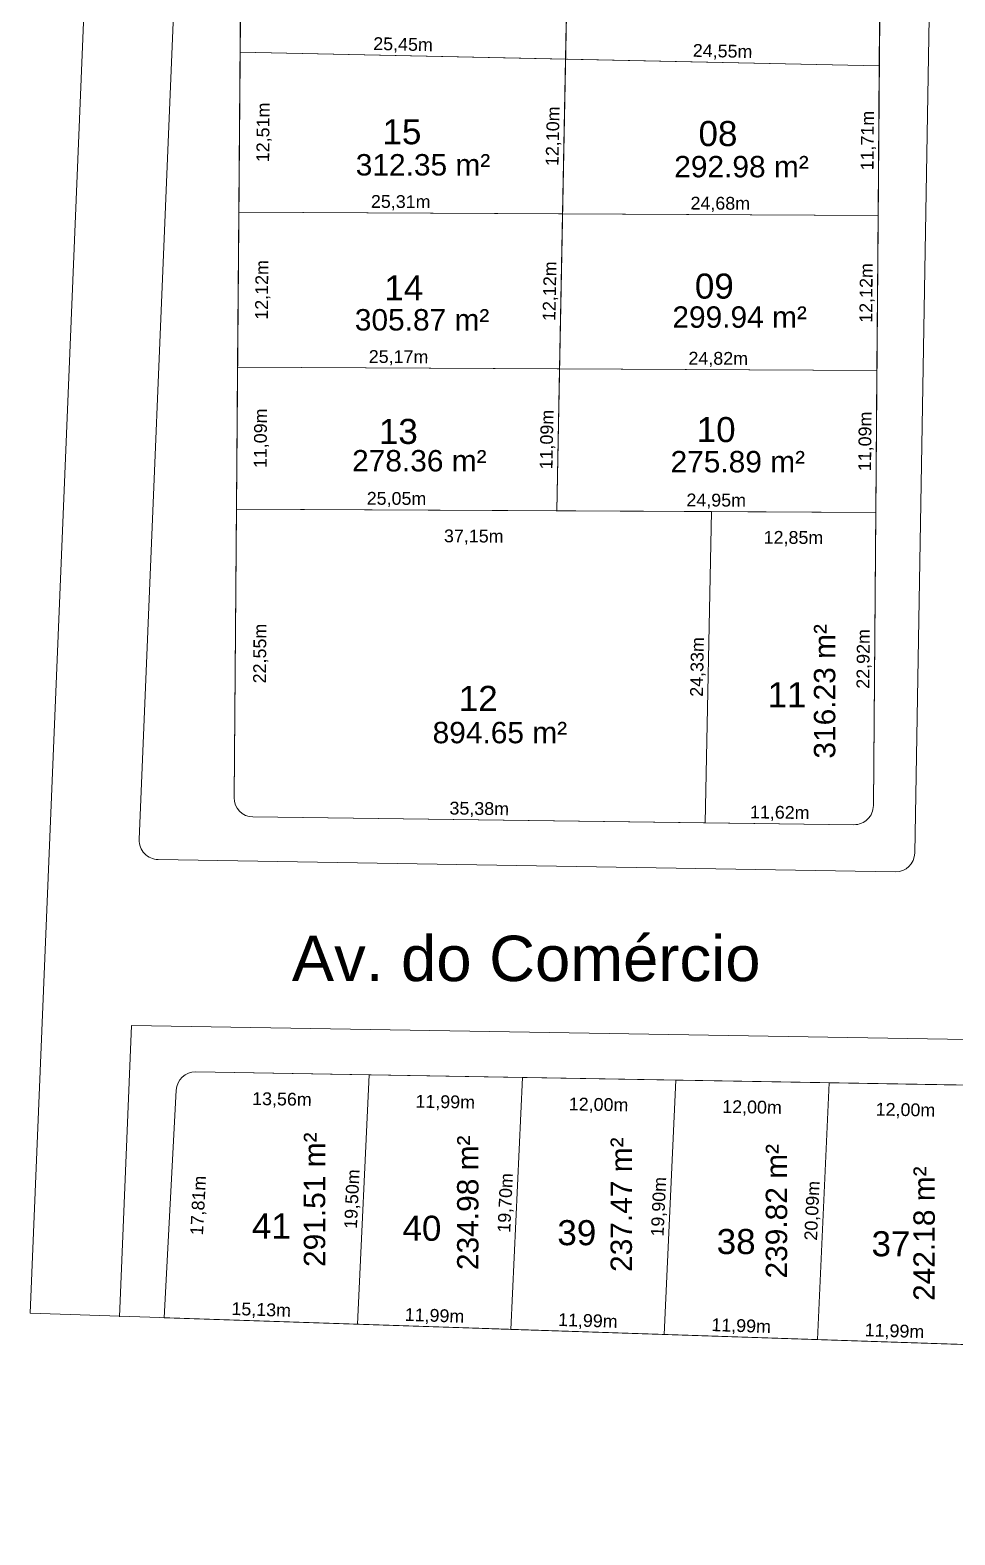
# Model space of a CAD drawing. Header units: metres. Extents: x 3808 to 8215, y 2374 to 6187.
# Drawn here: x 4482.7 to 4555, y 4379 to 4496.7 of the extents above; entities that cross this region are included whole.
import ezdxf
from ezdxf.enums import TextEntityAlignment as Align

# ---------------------------------------------------------------- set-up
doc = ezdxf.new("R2010")
doc.units = ezdxf.units.M
doc.linetypes.add('CONTINUO', pattern=[0])
for name, color, linetype in [('Areas Lotes', 1, 'Continuous'), ('Calçada', 8, 'Continuous'), ('COTAS', 7, 'Continuous'), ('Lote', 7, 'Continuous'), ('Nome das Ruas', 7, 'Continuous'), ('Nº Lote', 7, 'Continuous'), ('q', 9, 'CONTINUO'), ('quadras', 7, 'Continuous')]:
    doc.layers.add(name, color=color, linetype=linetype)
doc.styles.add('Arial', font='arial.ttf')
doc.dimstyles.new('Copy(2) of ISO-25', dxfattribs={"dimtxt": 1, "dimasz": 2.5, "dimexe": 1.25, "dimexo": 0.625, "dimgap": 0.2, "dimtad": 1, "dimtoh": 1, "dimlfac": 1, "dimzin": 1, "dimtxsty": 'Arial', "dimblk": 'NONE', "dimcen": 0, "dimse1": 1, "dimse2": 1, "dimsd1": 1, "dimsd2": 1, "dimclrt": 256, "dimaunit": 1, "dimadec": 3, "dimazin": 0, "dimtfac": 1, "dimtmove": 0, "dimatfit": 3, "dimldrblk": 'NONE', "dimfxl": 1, "dimtolj": 1, "dimtzin": 0, "dimarcsym": 0})

# ---------------------------------------------------------------- blocks, each defined once
blk = doc.blocks.new('*D4422')
at = {"layer": 'Defpoints', "color": 0, "linetype": 'Continuous', "transparency": 16777216}
for p in [(4544.26, 4394.31), (4544.26, 4394.31), (4556.24, 4393.91)]:
    blk.add_point(p, dxfattribs=at)
at = {"layer": 'COTAS', "linetype": 'Continuous', "lineweight": 5, "transparency": 16777216, "insert": (4550.28, 4394.91), "char_height": 1, "attachment_point": 5, "rotation": 358.0826, "style": 'Arial'}
blk.add_mtext('\\A1;11,99m', dxfattribs=at)
blk = doc.blocks.new('_None')
blk = doc.blocks.new('*D4423')
at = {"layer": 'Defpoints', "color": 0, "linetype": 'Continuous', "transparency": 16777216}
for p in [(4532.27, 4394.71), (4532.27, 4394.71), (4544.26, 4394.31)]:
    blk.add_point(p, dxfattribs=at)
at = {"layer": 'COTAS', "linetype": 'Continuous', "lineweight": 5, "transparency": 16777216, "insert": (4538.29, 4395.31), "char_height": 1, "attachment_point": 5, "rotation": 358.0826, "style": 'Arial'}
blk.add_mtext('\\A1;11,99m', dxfattribs=at)
blk = doc.blocks.new('*D4424')
at = {"layer": 'Defpoints', "color": 0, "linetype": 'Continuous', "transparency": 16777216}
for p in [(4520.28, 4395.11), (4520.28, 4395.11), (4532.27, 4394.71)]:
    blk.add_point(p, dxfattribs=at)
at = {"layer": 'COTAS', "linetype": 'Continuous', "lineweight": 5, "transparency": 16777216, "insert": (4526.3, 4395.71), "char_height": 1, "attachment_point": 5, "rotation": 358.0826, "style": 'Arial'}
blk.add_mtext('\\A1;11,99m', dxfattribs=at)
blk = doc.blocks.new('*D4425')
at = {"layer": 'Defpoints', "color": 0, "linetype": 'Continuous', "transparency": 16777216}
for p in [(4508.3, 4395.51), (4508.3, 4395.51), (4520.28, 4395.11)]:
    blk.add_point(p, dxfattribs=at)
at = {"layer": 'COTAS', "linetype": 'Continuous', "lineweight": 5, "transparency": 16777216, "insert": (4514.31, 4396.11), "char_height": 1, "attachment_point": 5, "rotation": 358.0826, "style": 'Arial'}
blk.add_mtext('\\A1;11,99m', dxfattribs=at)
blk = doc.blocks.new('*D4426')
at = {"layer": 'Defpoints', "color": 0, "linetype": 'Continuous', "transparency": 16777216}
for p in [(4493.17, 4396.02), (4493.17, 4396.02), (4508.3, 4395.51)]:
    blk.add_point(p, dxfattribs=at)
at = {"layer": 'COTAS', "linetype": 'Continuous', "lineweight": 5, "transparency": 16777216, "insert": (4500.76, 4396.57), "char_height": 1, "attachment_point": 5, "rotation": 358.0826, "style": 'Arial'}
blk.add_mtext('\\A1;15,13m', dxfattribs=at)
blk = doc.blocks.new('*D4427')
at = {"layer": 'Defpoints', "color": 0, "linetype": 'Continuous', "transparency": 16777216}
for p in [(4495.64, 4415.23), (4509.19, 4415), (4509.14, 4412.11)]:
    blk.add_point(p, dxfattribs=at)
at = {"layer": 'COTAS', "linetype": 'Continuous', "lineweight": 5, "transparency": 16777216, "insert": (4502.38, 4413.02), "char_height": 1, "attachment_point": 5, "rotation": 359.0209, "style": 'Arial'}
blk.add_mtext('\\A1;13,56m', dxfattribs=at)
blk = doc.blocks.new('*D4428')
at = {"layer": 'Defpoints', "color": 0, "linetype": 'Continuous', "transparency": 16777216}
for p in [(4509.19, 4415), (4521.18, 4414.79), (4521.13, 4411.9)]:
    blk.add_point(p, dxfattribs=at)
at = {"layer": 'COTAS', "linetype": 'Continuous', "lineweight": 5, "transparency": 16777216, "insert": (4515.15, 4412.81), "char_height": 1, "attachment_point": 5, "rotation": 359.0209, "style": 'Arial'}
blk.add_mtext('\\A1;11,99m', dxfattribs=at)
blk = doc.blocks.new('*D4429')
at = {"layer": 'Defpoints', "color": 0, "linetype": 'Continuous', "transparency": 16777216}
for p in [(4521.18, 4414.79), (4533.18, 4414.59), (4533.13, 4411.7)]:
    blk.add_point(p, dxfattribs=at)
at = {"layer": 'COTAS', "linetype": 'Continuous', "lineweight": 5, "transparency": 16777216, "insert": (4527.14, 4412.6), "char_height": 1, "attachment_point": 5, "rotation": 359.0209, "style": 'Arial'}
blk.add_mtext('\\A1;12,00m', dxfattribs=at)
blk = doc.blocks.new('*D4430')
at = {"layer": 'Defpoints', "color": 0, "linetype": 'Continuous', "transparency": 16777216}
for p in [(4533.18, 4414.59), (4545.18, 4414.38), (4545.13, 4411.49)]:
    blk.add_point(p, dxfattribs=at)
at = {"layer": 'COTAS', "linetype": 'Continuous', "lineweight": 5, "transparency": 16777216, "insert": (4539.14, 4412.4), "char_height": 1, "attachment_point": 5, "rotation": 359.0209, "style": 'Arial'}
blk.add_mtext('\\A1;12,00m', dxfattribs=at)
blk = doc.blocks.new('*D4431')
at = {"layer": 'Defpoints', "color": 0, "linetype": 'Continuous', "transparency": 16777216}
for p in [(4545.18, 4414.38), (4557.17, 4414.18), (4557.12, 4411.29)]:
    blk.add_point(p, dxfattribs=at)
at = {"layer": 'COTAS', "linetype": 'Continuous', "lineweight": 5, "transparency": 16777216, "insert": (4551.14, 4412.19), "char_height": 1, "attachment_point": 5, "rotation": 359.0209, "style": 'Arial'}
blk.add_mtext('\\A1;12,00m', dxfattribs=at)
blk = doc.blocks.new('*D4505')
at = {"layer": 'Defpoints', "color": 0, "linetype": 'Continuous', "transparency": 16777216}
for p in [(4545.18, 4414.38), (4544.26, 4394.31), (4544.26, 4394.31)]:
    blk.add_point(p, dxfattribs=at)
at = {"layer": 'COTAS', "linetype": 'Continuous', "lineweight": 5, "transparency": 16777216, "insert": (4543.92, 4404.38), "char_height": 1, "attachment_point": 5, "rotation": 87.3753, "style": 'Arial'}
blk.add_mtext('\\A1;20,09m', dxfattribs=at)
blk = doc.blocks.new('*D4506')
at = {"layer": 'Defpoints', "color": 0, "linetype": 'Continuous', "transparency": 16777216}
for p in [(4533.18, 4414.59), (4532.27, 4394.71), (4532.27, 4394.71)]:
    blk.add_point(p, dxfattribs=at)
at = {"layer": 'COTAS', "linetype": 'Continuous', "lineweight": 5, "transparency": 16777216, "insert": (4531.92, 4404.69), "char_height": 1, "attachment_point": 5, "rotation": 87.3753, "style": 'Arial'}
blk.add_mtext('\\A1;19,90m', dxfattribs=at)
blk = doc.blocks.new('*D4507')
at = {"layer": 'Defpoints', "color": 0, "linetype": 'Continuous', "transparency": 16777216}
for p in [(4521.18, 4414.79), (4520.28, 4395.11), (4520.28, 4395.11)]:
    blk.add_point(p, dxfattribs=at)
at = {"layer": 'COTAS', "linetype": 'Continuous', "lineweight": 5, "transparency": 16777216, "insert": (4519.93, 4404.99), "char_height": 1, "attachment_point": 5, "rotation": 87.3753, "style": 'Arial'}
blk.add_mtext('\\A1;19,70m', dxfattribs=at)
blk = doc.blocks.new('*D4508')
at = {"layer": 'Defpoints', "color": 0, "linetype": 'Continuous', "transparency": 16777216}
for p in [(4509.19, 4415), (4508.3, 4395.51), (4508.3, 4395.51)]:
    blk.add_point(p, dxfattribs=at)
at = {"layer": 'COTAS', "linetype": 'Continuous', "lineweight": 5, "transparency": 16777216, "insert": (4507.94, 4405.29), "char_height": 1, "attachment_point": 5, "rotation": 87.3753, "style": 'Arial'}
blk.add_mtext('\\A1;19,50m', dxfattribs=at)
blk = doc.blocks.new('*D4509')
at = {"layer": 'Defpoints', "color": 0, "linetype": 'Continuous', "transparency": 16777216}
for p in [(4494.11, 4413.81), (4493.17, 4396.02), (4496.25, 4395.86)]:
    blk.add_point(p, dxfattribs=at)
at = {"layer": 'COTAS', "linetype": 'Continuous', "lineweight": 5, "transparency": 16777216, "insert": (4495.92, 4404.79), "char_height": 1, "attachment_point": 5, "rotation": 86.9709, "style": 'Arial'}
blk.add_mtext('\\A1;17,81m', dxfattribs=at)
blk = doc.blocks.new('*D4512')
at = {"layer": 'Defpoints', "color": 0, "linetype": 'Continuous', "transparency": 16777216}
for p in [(4535.49, 4434.7), (4547.11, 4434.56), (4547.11, 4434.56)]:
    blk.add_point(p, dxfattribs=at)
at = {"layer": 'COTAS', "linetype": 'Continuous', "lineweight": 5, "transparency": 16777216, "insert": (4541.31, 4435.43), "char_height": 1, "attachment_point": 5, "rotation": 359.2631, "style": 'Arial'}
blk.add_mtext('\\A1;11,62m', dxfattribs=at)
blk = doc.blocks.new('*D4513')
at = {"layer": 'Defpoints', "color": 0, "linetype": 'Continuous', "transparency": 16777216}
for p in [(4500.12, 4435.16), (4535.49, 4434.7), (4535.49, 4434.7)]:
    blk.add_point(p, dxfattribs=at)
at = {"layer": 'COTAS', "linetype": 'Continuous', "lineweight": 5, "transparency": 16777216, "insert": (4517.81, 4435.73), "char_height": 1, "attachment_point": 5, "rotation": 359.2631, "style": 'Arial'}
blk.add_mtext('\\A1;35,38m', dxfattribs=at)
blk = doc.blocks.new('*D4514')
at = {"layer": 'Defpoints', "color": 0, "linetype": 'Continuous', "transparency": 16777216}
for p in [(4535.96, 4459.03), (4535.49, 4434.7), (4535.49, 4434.7)]:
    blk.add_point(p, dxfattribs=at)
at = {"layer": 'COTAS', "linetype": 'Continuous', "lineweight": 5, "transparency": 16777216, "insert": (4534.93, 4446.88), "char_height": 1, "attachment_point": 5, "rotation": 88.8774, "style": 'Arial'}
blk.add_mtext('\\A1;24,33m', dxfattribs=at)
blk = doc.blocks.new('*D4515')
at = {"layer": 'Defpoints', "color": 0, "linetype": 'Continuous', "transparency": 16777216}
for p in [(4498.82, 4459.22), (4523.86, 4459.09), (4523.86, 4459.09)]:
    blk.add_point(p, dxfattribs=at)
at = {"layer": 'COTAS', "linetype": 'Continuous', "lineweight": 5, "transparency": 16777216, "insert": (4511.34, 4459.96), "char_height": 1, "attachment_point": 5, "rotation": 359.7019, "style": 'Arial'}
blk.add_mtext('\\A1;25,05m', dxfattribs=at)
blk = doc.blocks.new('*D4516')
at = {"layer": 'Defpoints', "color": 0, "linetype": 'Continuous', "transparency": 16777216}
for p in [(4523.86, 4459.09), (4548.82, 4458.96), (4548.82, 4458.96)]:
    blk.add_point(p, dxfattribs=at)
at = {"layer": 'COTAS', "linetype": 'Continuous', "lineweight": 5, "transparency": 16777216, "insert": (4536.34, 4459.83), "char_height": 1, "attachment_point": 5, "rotation": 359.7019, "style": 'Arial'}
blk.add_mtext('\\A1;24,95m', dxfattribs=at)
blk = doc.blocks.new('*D4517')
at = {"layer": 'Defpoints', "color": 0, "linetype": 'Continuous', "transparency": 16777216}
for p in [(4548.82, 4458.96), (4548.63, 4436.04), (4548.63, 4436.04)]:
    blk.add_point(p, dxfattribs=at)
at = {"layer": 'COTAS', "linetype": 'Continuous', "lineweight": 5, "transparency": 16777216, "insert": (4547.92, 4447.51), "char_height": 1, "attachment_point": 5, "rotation": 89.539, "style": 'Arial'}
blk.add_mtext('\\A1;22,92m', dxfattribs=at)
blk = doc.blocks.new('*D4518')
at = {"layer": 'Defpoints', "color": 0, "linetype": 'Continuous', "transparency": 16777216}
for p in [(4535.96, 4459.03), (4548.82, 4458.96), (4548.8, 4456.08)]:
    blk.add_point(p, dxfattribs=at)
at = {"layer": 'COTAS', "linetype": 'Continuous', "lineweight": 5, "transparency": 16777216, "insert": (4542.38, 4456.91), "char_height": 1, "attachment_point": 5, "rotation": 359.7019, "style": 'Arial'}
blk.add_mtext('\\A1;12,85m', dxfattribs=at)
blk = doc.blocks.new('*D4519')
at = {"layer": 'Defpoints', "color": 0, "linetype": 'Continuous', "transparency": 16777216}
for p in [(4498.82, 4459.22), (4535.96, 4459.03), (4535.95, 4456.12)]:
    blk.add_point(p, dxfattribs=at)
at = {"layer": 'COTAS', "linetype": 'Continuous', "lineweight": 5, "transparency": 16777216, "insert": (4517.38, 4457.02), "char_height": 1, "attachment_point": 5, "rotation": 359.7019, "style": 'Arial'}
blk.add_mtext('\\A1;37,15m', dxfattribs=at)
blk = doc.blocks.new('*D4520')
at = {"layer": 'Defpoints', "color": 0, "linetype": 'Continuous', "transparency": 16777216}
for p in [(4498.82, 4459.22), (4501.63, 4459.2), (4498.63, 4436.67)]:
    blk.add_point(p, dxfattribs=at)
at = {"layer": 'COTAS', "linetype": 'Continuous', "lineweight": 5, "transparency": 16777216, "insert": (4500.74, 4447.93), "char_height": 1, "attachment_point": 5, "rotation": 89.5357, "style": 'Arial'}
blk.add_mtext('\\A1;22,55m', dxfattribs=at)
blk = doc.blocks.new('*D4521')
at = {"layer": 'Defpoints', "color": 0, "linetype": 'Continuous', "transparency": 16777216}
for p in [(4498.91, 4470.31), (4501.64, 4470.29), (4498.82, 4459.22)]:
    blk.add_point(p, dxfattribs=at)
at = {"layer": 'COTAS', "linetype": 'Continuous', "lineweight": 5, "transparency": 16777216, "insert": (4500.79, 4464.75), "char_height": 1, "attachment_point": 5, "rotation": 89.5357, "style": 'Arial'}
blk.add_mtext('\\A1;11,09m', dxfattribs=at)
blk = doc.blocks.new('*D4522')
at = {"layer": 'Defpoints', "color": 0, "linetype": 'Continuous', "transparency": 16777216}
for p in [(4499.01, 4482.43), (4501.74, 4482.4), (4498.91, 4470.31)]:
    blk.add_point(p, dxfattribs=at)
at = {"layer": 'COTAS', "linetype": 'Continuous', "lineweight": 5, "transparency": 16777216, "insert": (4500.89, 4476.35), "char_height": 1, "attachment_point": 5, "rotation": 89.5357, "style": 'Arial'}
blk.add_mtext('\\A1;12,12m', dxfattribs=at)
blk = doc.blocks.new('*D4523')
at = {"layer": 'Defpoints', "color": 0, "linetype": 'Continuous', "transparency": 16777216}
for p in [(4499.11, 4494.93), (4501.84, 4494.91), (4499.01, 4482.43)]:
    blk.add_point(p, dxfattribs=at)
at = {"layer": 'COTAS', "linetype": 'Continuous', "lineweight": 5, "transparency": 16777216, "insert": (4500.99, 4488.66), "char_height": 1, "attachment_point": 5, "rotation": 89.5357, "style": 'Arial'}
blk.add_mtext('\\A1;12,51m', dxfattribs=at)
blk = doc.blocks.new('*D4524')
at = {"layer": 'Defpoints', "color": 0, "linetype": 'Continuous', "transparency": 16777216}
for p in [(4499.21, 4507.14), (4501.94, 4507.12), (4499.11, 4494.93)]:
    blk.add_point(p, dxfattribs=at)
at = {"layer": 'COTAS', "linetype": 'Continuous', "lineweight": 5, "transparency": 16777216, "insert": (4501.09, 4501.02), "char_height": 1, "attachment_point": 5, "rotation": 89.5357, "style": 'Arial'}
blk.add_mtext('\\A1;12,21m', dxfattribs=at)
blk = doc.blocks.new('*D4531')
at = {"layer": 'Defpoints', "color": 0, "linetype": 'Continuous', "transparency": 16777216}
for p in [(4524.08, 4470.18), (4524.08, 4470.18), (4523.86, 4459.09)]:
    blk.add_point(p, dxfattribs=at)
at = {"layer": 'COTAS', "linetype": 'Continuous', "lineweight": 5, "transparency": 16777216, "insert": (4523.17, 4464.65), "char_height": 1, "attachment_point": 5, "rotation": 88.8774, "style": 'Arial'}
blk.add_mtext('\\A1;11,09m', dxfattribs=at)
blk = doc.blocks.new('*D4532')
at = {"layer": 'Defpoints', "color": 0, "linetype": 'Continuous', "transparency": 16777216}
for p in [(4524.32, 4482.29), (4524.32, 4482.29), (4524.08, 4470.18)]:
    blk.add_point(p, dxfattribs=at)
at = {"layer": 'COTAS', "linetype": 'Continuous', "lineweight": 5, "transparency": 16777216, "insert": (4523.4, 4476.25), "char_height": 1, "attachment_point": 5, "rotation": 88.8774, "style": 'Arial'}
blk.add_mtext('\\A1;12,12m', dxfattribs=at)
blk = doc.blocks.new('*D4533')
at = {"layer": 'Defpoints', "color": 0, "linetype": 'Continuous', "transparency": 16777216}
for p in [(4524.56, 4494.39), (4524.56, 4494.39), (4524.32, 4482.29)]:
    blk.add_point(p, dxfattribs=at)
at = {"layer": 'COTAS', "linetype": 'Continuous', "lineweight": 5, "transparency": 16777216, "insert": (4523.64, 4488.36), "char_height": 1, "attachment_point": 5, "rotation": 88.8774, "style": 'Arial'}
blk.add_mtext('\\A1;12,10m', dxfattribs=at)
blk = doc.blocks.new('*D4534')
at = {"layer": 'Defpoints', "color": 0, "linetype": 'Continuous', "transparency": 16777216}
for p in [(4524.8, 4506.62), (4524.8, 4506.62), (4524.56, 4494.39)]:
    blk.add_point(p, dxfattribs=at)
at = {"layer": 'COTAS', "linetype": 'Continuous', "lineweight": 5, "transparency": 16777216, "insert": (4523.87, 4500.52), "char_height": 1, "attachment_point": 5, "rotation": 88.8774, "style": 'Arial'}
blk.add_mtext('\\A1;12,23m', dxfattribs=at)
blk = doc.blocks.new('*D4547')
at = {"layer": 'Defpoints', "color": 0, "linetype": 'Continuous', "transparency": 16777216}
for p in [(4549.19, 4506.12), (4549.1, 4493.87), (4549.1, 4493.87)]:
    blk.add_point(p, dxfattribs=at)
at = {"layer": 'COTAS', "linetype": 'Continuous', "lineweight": 5, "transparency": 16777216, "insert": (4548.34, 4500), "char_height": 1, "attachment_point": 5, "rotation": 89.539, "style": 'Arial'}
blk.add_mtext('\\A1;12,25m', dxfattribs=at)
blk = doc.blocks.new('*D4548')
at = {"layer": 'Defpoints', "color": 0, "linetype": 'Continuous', "transparency": 16777216}
for p in [(4549.1, 4493.87), (4549, 4482.17), (4549, 4482.17)]:
    blk.add_point(p, dxfattribs=at)
at = {"layer": 'COTAS', "linetype": 'Continuous', "lineweight": 5, "transparency": 16777216, "insert": (4548.25, 4488.02), "char_height": 1, "attachment_point": 5, "rotation": 89.539, "style": 'Arial'}
blk.add_mtext('\\A1;11,71m', dxfattribs=at)
blk = doc.blocks.new('*D4549')
at = {"layer": 'Defpoints', "color": 0, "linetype": 'Continuous', "transparency": 16777216}
for p in [(4549, 4482.17), (4548.9, 4470.05), (4549, 4470.05)]:
    blk.add_point(p, dxfattribs=at)
at = {"layer": 'COTAS', "linetype": 'Continuous', "lineweight": 5, "transparency": 16777216, "insert": (4548.15, 4476.11), "char_height": 1, "attachment_point": 5, "rotation": 89.539, "style": 'Arial'}
blk.add_mtext('\\A1;12,12m', dxfattribs=at)
blk = doc.blocks.new('*D4550')
at = {"layer": 'Defpoints', "color": 0, "linetype": 'Continuous', "transparency": 16777216}
for p in [(4549, 4470.05), (4548.82, 4458.96), (4548.82, 4458.96)]:
    blk.add_point(p, dxfattribs=at)
at = {"layer": 'COTAS', "linetype": 'Continuous', "lineweight": 5, "transparency": 16777216, "insert": (4548.06, 4464.51), "char_height": 1, "attachment_point": 5, "rotation": 89.539, "style": 'Arial'}
blk.add_mtext('\\A1;11,09m', dxfattribs=at)
blk = doc.blocks.new('*D4565')
at = {"layer": 'Defpoints', "color": 0, "linetype": 'Continuous', "transparency": 16777216}
for p in [(4499.11, 4494.93), (4524.56, 4494.39), (4524.56, 4494.39)]:
    blk.add_point(p, dxfattribs=at)
at = {"layer": 'COTAS', "linetype": 'Continuous', "lineweight": 5, "transparency": 16777216, "insert": (4511.85, 4495.46), "char_height": 1, "attachment_point": 5, "rotation": 358.7799, "style": 'Arial'}
blk.add_mtext('\\A1;25,45m', dxfattribs=at)
blk = doc.blocks.new('*D4566')
at = {"layer": 'Defpoints', "color": 0, "linetype": 'Continuous', "transparency": 16777216}
for p in [(4524.56, 4494.39), (4549.1, 4493.87), (4549.1, 4493.87)]:
    blk.add_point(p, dxfattribs=at)
at = {"layer": 'COTAS', "linetype": 'Continuous', "lineweight": 5, "transparency": 16777216, "insert": (4536.84, 4494.93), "char_height": 1, "attachment_point": 5, "rotation": 358.7799, "style": 'Arial'}
blk.add_mtext('\\A1;24,55m', dxfattribs=at)
blk = doc.blocks.new('*D4567')
at = {"layer": 'Defpoints', "color": 0, "linetype": 'Continuous', "transparency": 16777216}
for p in [(4499.01, 4482.43), (4524.32, 4482.29), (4524.32, 4482.29)]:
    blk.add_point(p, dxfattribs=at)
at = {"layer": 'COTAS', "linetype": 'Continuous', "lineweight": 5, "transparency": 16777216, "insert": (4511.67, 4483.16), "char_height": 1, "attachment_point": 5, "rotation": 359.7019, "style": 'Arial'}
blk.add_mtext('\\A1;25,31m', dxfattribs=at)
blk = doc.blocks.new('*D4568')
at = {"layer": 'Defpoints', "color": 0, "linetype": 'Continuous', "transparency": 16777216}
for p in [(4524.32, 4482.29), (4549, 4482.17), (4549, 4482.17)]:
    blk.add_point(p, dxfattribs=at)
at = {"layer": 'COTAS', "linetype": 'Continuous', "lineweight": 5, "transparency": 16777216, "insert": (4536.66, 4483.03), "char_height": 1, "attachment_point": 5, "rotation": 359.7019, "style": 'Arial'}
blk.add_mtext('\\A1;24,68m', dxfattribs=at)
blk = doc.blocks.new('*D4569')
at = {"layer": 'Defpoints', "color": 0, "linetype": 'Continuous', "transparency": 16777216}
for p in [(4498.91, 4470.31), (4524.08, 4470.18), (4524.08, 4470.18)]:
    blk.add_point(p, dxfattribs=at)
at = {"layer": 'COTAS', "linetype": 'Continuous', "lineweight": 5, "transparency": 16777216, "insert": (4511.5, 4471.04), "char_height": 1, "attachment_point": 5, "rotation": 359.7019, "style": 'Arial'}
blk.add_mtext('\\A1;25,17m', dxfattribs=at)
blk = doc.blocks.new('*D4570')
at = {"layer": 'Defpoints', "color": 0, "linetype": 'Continuous', "transparency": 16777216}
for p in [(4524.08, 4470.18), (4548.9, 4470.05), (4548.9, 4470.05)]:
    blk.add_point(p, dxfattribs=at)
at = {"layer": 'COTAS', "linetype": 'Continuous', "lineweight": 5, "transparency": 16777216, "insert": (4536.5, 4470.91), "char_height": 1, "attachment_point": 5, "rotation": 359.7019, "style": 'Arial'}
blk.add_mtext('\\A1;24,82m', dxfattribs=at)

msp = doc.modelspace()

# ---------------------------------------------------------------- linework, layer by layer
at = {"layer": 'Calçada', "linetype": 'Continuous', "lineweight": 5}
for p, q in [((4491.226, 4433.386), (4498.417, 4606.803)), ((4554.869, 4605.464), (4551.866, 4432.331)), ((4550.341, 4430.857), (4492.7, 4431.824)), ((4489.679, 4396.082), (4490.624, 4418.857)), ((4933.197, 4411.428), (4490.624, 4418.857))]:
    msp.add_line(p, q, dxfattribs=at)
for centre, start, end in [((4492.725, 4433.324), 177.62538, 269.03835), ((4550.366, 4432.357), 269.03835, 359.00647)]:
    msp.add_arc(centre, 1.5, start, end, dxfattribs=at)
at = {"layer": 'Lote', "lineweight": 5}
for p, q in [((4523.864, 4459.094), (4525.189, 4526.703)), ((4549.096, 4493.87), (4499.107, 4494.935)), ((4499.006, 4482.426), (4549.002, 4482.165)), ((4498.908, 4470.309), (4548.904, 4470.049)), ((4498.818, 4459.224), (4548.815, 4458.964)), ((4535.488, 4434.705), (4535.964, 4459.031)), ((4509.19, 4414.998), (4508.297, 4395.514)), ((4521.181, 4414.793), (4520.279, 4395.113)), ((4533.178, 4414.588), (4532.267, 4394.712)), ((4545.175, 4414.383), (4544.255, 4394.311))]:
    msp.add_line(p, q, dxfattribs=at)
at = {"layer": 'Lote', "linetype": 'Continuous', "lineweight": 5, "flags": 128}
for points in [[(4499.206, 4507.14), (4499.107, 4494.935), (4524.556, 4494.393), (4524.795, 4506.617)], [(4524.795, 4506.617), (4524.556, 4494.393), (4549.096, 4493.87), (4549.195, 4506.117)], [(4524.318, 4482.294), (4524.556, 4494.393), (4499.107, 4494.935), (4499.006, 4482.426)], [(4524.318, 4482.294), (4549.002, 4482.165), (4549.096, 4493.87), (4524.556, 4494.393)], [(4499.006, 4482.426), (4498.908, 4470.309), (4524.081, 4470.178), (4524.318, 4482.294)], [(4524.318, 4482.294), (4524.081, 4470.178), (4548.904, 4470.049), (4549.002, 4482.165)], [(4498.908, 4470.309), (4498.818, 4459.224), (4523.864, 4459.094), (4524.081, 4470.178)], [(4524.081, 4470.178), (4523.864, 4459.094), (4548.815, 4458.964), (4548.904, 4470.049)], [(4521.181, 4414.793), (4509.19, 4414.998), (4508.297, 4395.514), (4520.279, 4395.113)], [(4520.279, 4395.113), (4532.267, 4394.712), (4533.178, 4414.588), (4521.181, 4414.793)], [(4532.267, 4394.712), (4544.255, 4394.311), (4545.175, 4414.383), (4533.178, 4414.588)], [(4544.255, 4394.311), (4556.243, 4393.909), (4557.172, 4414.178), (4545.175, 4414.383)]]:
    msp.add_lwpolyline(points, close=True, dxfattribs=at)
for points in [[(4535.488, 4434.705), (4535.964, 4459.031), (4498.818, 4459.224), (4498.635, 4436.672, 0.4128208), (4500.116, 4435.159)], [(4535.488, 4434.705), (4547.112, 4434.555, 0.4156248), (4548.631, 4436.043), (4548.815, 4458.964), (4535.964, 4459.031)], [(4493.172, 4396.021), (4508.297, 4395.514), (4509.19, 4414.998), (4495.637, 4415.23, 0.4037727), (4494.113, 4413.809)]]:
    msp.add_lwpolyline(points, format="xyb", close=True, dxfattribs=at)
at = {"layer": 'q', "lineweight": 5}
for p, q in [((4482.685, 4396.372), (4491.358, 4605.514)), ((5000.197, 4379.047), (4482.685, 4396.372))]:
    msp.add_line(p, q, dxfattribs=at)
at = {"layer": 'quadras', "lineweight": 5}
for p, q in [((4498.635, 4436.672), (4499.988, 4603.653)), ((4549.965, 4601.901), (4548.631, 4436.043)), ((4547.112, 4434.555), (4500.116, 4435.159)), ((4493.172, 4396.021), (4494.113, 4413.809))]:
    msp.add_line(p, q, dxfattribs=at)
at = {"layer": 'quadras', "linetype": 'Continuous', "lineweight": 5}
msp.add_line((4495.637, 4415.23), (4953.073, 4407.412), dxfattribs=at)
at = {"layer": 'quadras', "linetype": 'Continuous', "lineweight": 5, "flags": 128}
for points in [[(4498.635, 4436.672, 0.4128208), (4500.116, 4435.159), (4547.112, 4434.555, 0.4156248), (4548.631, 4436.043), (4549.965, 4601.901, 0.4058305), (4548.521, 4603.412), (4501.543, 4605.139, 0.4226294), (4499.988, 4603.653)], [(4495.637, 4415.23, 0.4037727), (4494.113, 4413.809), (4493.172, 4396.021), (5000.197, 4379.047), (5000.741, 4405.091, 0.4153174), (4999.267, 4406.622), (4953.073, 4407.412)]]:
    msp.add_lwpolyline(points, format="xyb", close=True, dxfattribs=at)
at = {"layer": 'quadras', "lineweight": 5}
for centre, start, end in [((4500.135, 4436.659), 179.53565, 269.26307), ((4547.131, 4436.055), 269.26307, 359.539)]:
    msp.add_arc(centre, 1.5, start, end, dxfattribs=at)
at = {"layer": 'quadras', "linetype": 'Continuous', "lineweight": 5}
msp.add_arc((4495.611, 4413.73), 1.5, 89.02088, 176.97093, dxfattribs=at)

# ---------------------------------------------------------------- texts
at = {"layer": 'Areas Lotes', "linetype": 'Continuous', "lineweight": 5, "style": 'Arial'}
for s, p in [('312.35 m²', (4508.153, 4485.291)), ('292.98 m²', (4533.057, 4485.147)), ('299.94 m²', (4532.912, 4473.391)), ('305.87 m²', (4508.08, 4473.177)), ('278.36 m²', (4507.865, 4462.162)), ('275.89 m²', (4532.769, 4462.09)), ('894.65 m²', (4514.163, 4440.918))]:
    msp.add_text(s, height=1.6726, dxfattribs=at).set_placement(p)
for s, p in [('316.23 m²', (4545.651, 4439.716)), ('291.51 m²', (4505.763, 4399.986)), ('234.98 m²', (4517.75, 4399.742)), ('237.47 m²', (4529.749, 4399.597)), ('239.82 m²', (4541.886, 4399.083)), ('242.18 m²', (4553.435, 4397.331))]:
    msp.add_text(s, height=1.6726, rotation=90, dxfattribs=at).set_placement(p)
at = {"layer": 'Nome das Ruas', "lineweight": 5, "style": 'Arial'}
msp.add_text('Av. do Comércio', height=3.55, dxfattribs=at).set_placement((4503.152, 4422.329, 165.916))
at = {"layer": 'Nº Lote', "linetype": 'Continuous', "lineweight": 5, "style": 'Arial'}
for s, p in [('15', (4511.765, 4487.733)), ('08', (4536.477, 4487.591)), ('14', (4511.907, 4475.526)), ('09', (4536.193, 4475.667)), ('13', (4511.481, 4464.311)), ('10', (4536.335, 4464.453)), ('11', (4541.874, 4443.729)), ('12', (4517.73, 4443.445)), ('41', (4501.56, 4402.207)), ('40', (4513.326, 4402.034)), ('39', (4525.439, 4401.688)), ('38', (4537.898, 4400.996)), ('37', (4550.01, 4400.823))]:
    msp.add_text(s, height=1.96, dxfattribs=at).set_placement(p, align=Align.CENTER)

# ---------------------------------------------------------------- dimensions: what is measured, and where the dimension line sits
at = {"layer": 'COTAS', "linetype": 'Continuous', "lineweight": 5}
for base, p1, p2, angle, picture, middle in [((4501.936, 4507.118), (4499.107, 4494.935), (4499.206, 4507.14), 269.53565, '*D4524', (4501.085, 4501.022)), ((4524.795, 4506.617), (4524.556, 4494.393), (4524.795, 4506.617), 268.87744, '*D4534', (4523.875, 4500.521)), ((4549.096, 4493.87), (4549.195, 4506.117), (4549.096, 4493.87), 89.539, '*D4547', (4548.344, 4500)), ((4501.837, 4494.913), (4499.006, 4482.426), (4499.107, 4494.935), 269.53565, '*D4523', (4500.985, 4488.665)), ((4524.556, 4494.393), (4524.318, 4482.294), (4524.556, 4494.393), 268.87744, '*D4533', (4523.636, 4488.359)), ((4549.002, 4482.165), (4549.096, 4493.87), (4549.002, 4482.165), 89.539, '*D4548', (4548.248, 4488.024)), ((4501.735, 4482.403), (4498.908, 4470.309), (4499.006, 4482.426), 269.53565, '*D4522', (4500.885, 4476.352)), ((4524.318, 4482.294), (4524.081, 4470.178), (4524.318, 4482.294), 268.87744, '*D4532', (4523.399, 4476.252)), ((4548.904, 4470.05), (4549.002, 4482.165), (4549.002, 4470.049), 89.539, '*D4549', (4548.152, 4476.114)), ((4548.815, 4458.964), (4549.002, 4470.049), (4548.815, 4458.964), 89.539, '*D4550', (4548.059, 4464.513)), ((4521.131, 4411.902), (4509.19, 4414.998), (4521.181, 4414.793), 179.02088, '*D4428', (4515.15, 4412.805)), ((4533.129, 4411.697), (4521.181, 4414.793), (4533.178, 4414.588), 179.02088, '*D4429', (4527.144, 4412.6)), ((4545.126, 4411.492), (4533.178, 4414.588), (4545.175, 4414.383), 179.02088, '*D4430', (4539.141, 4412.395)), ((4557.123, 4411.287), (4545.175, 4414.383), (4557.172, 4414.178), 179.02088, '*D4431', (4551.138, 4412.19)), ((4493.172, 4396.021), (4508.297, 4395.514), (4493.172, 4396.021), 358.08262, '*D4426', (4500.761, 4396.568)), ((4508.297, 4395.514), (4520.279, 4395.113), (4508.297, 4395.514), 358.08262, '*D4425', (4514.315, 4396.114)), ((4520.279, 4395.113), (4532.267, 4394.712), (4520.279, 4395.113), 358.08262, '*D4424', (4526.3, 4395.713)), ((4532.267, 4394.712), (4544.255, 4394.311), (4532.267, 4394.712), 358.08262, '*D4423', (4538.288, 4395.312)), ((4544.255, 4394.311), (4556.243, 4393.909), (4544.255, 4394.311), 358.08262, '*D4422', (4550.276, 4394.911))]:
    dim = msp.add_linear_dim(base=base, p1=p1, p2=p2, angle=angle, dimstyle='Copy(2) of ISO-25', override={"dimpost": 'm', "dimtmove": 1}, dxfattribs=at)
    dim.commit()
    dim.dimension.update_dxf_attribs({"geometry": picture, "text_midpoint": middle})
for p1, p2, distance, picture, middle in [((4499.107, 4494.935), (4524.556, 4494.393), 0, '*D4565', (4511.848, 4495.465)), ((4524.556, 4494.393), (4549.096, 4493.87), 0, '*D4566', (4536.843, 4494.932)), ((4499.006, 4482.426), (4524.318, 4482.294), 0, '*D4567', (4511.666, 4483.161)), ((4524.318, 4482.294), (4549.002, 4482.165), 0, '*D4568', (4536.664, 4483.031)), ((4498.908, 4470.309), (4524.081, 4470.178), 0, '*D4569', (4511.498, 4471.045)), ((4524.081, 4470.178), (4548.904, 4470.049), 0, '*D4570', (4536.497, 4470.915)), ((4498.818, 4459.224), (4498.908, 4470.309), -2.73, '*D4521', (4500.791, 4464.751)), ((4523.864, 4459.094), (4524.081, 4470.178), 0, '*D4531', (4523.172, 4464.652)), ((4498.818, 4459.224), (4523.864, 4459.094), 0, '*D4515', (4511.345, 4459.96)), ((4523.864, 4459.094), (4548.815, 4458.964), 0, '*D4516', (4536.344, 4459.83)), ((4498.635, 4436.672), (4498.818, 4459.224), -2.813, '*D4520', (4500.738, 4447.931)), ((4498.818, 4459.224), (4535.964, 4459.031), -2.909, '*D4519', (4517.38, 4457.019)), ((4535.964, 4459.031), (4535.488, 4434.705), 0, '*D4514', (4534.925, 4446.883)), ((4535.964, 4459.031), (4548.815, 4458.964), -2.884, '*D4518', (4542.379, 4456.914)), ((4548.815, 4458.964), (4548.631, 4436.043), 0, '*D4517', (4547.922, 4447.51)), ((4500.1156, 4435.1595), (4535.4877, 4434.7045), 0, '*D4513', (4517.812, 4435.7329)), ((4535.488, 4434.705), (4547.112, 4434.555), 0, '*D4512', (4541.31, 4435.431)), ((4495.6368, 4415.2297), (4509.1902, 4414.9981), -2.8918, '*D4427', (4502.3778, 4413.0234)), ((4509.19, 4414.998), (4508.297, 4395.514), 0, '*D4508', (4507.944, 4405.293)), ((4521.181, 4414.793), (4520.279, 4395.113), 0, '*D4507', (4519.93, 4404.99)), ((4533.178, 4414.588), (4532.267, 4394.712), 0, '*D4506', (4531.922, 4404.687)), ((4545.175, 4414.383), (4544.255, 4394.311), 0, '*D4505', (4543.915, 4404.384)), ((4494.113, 4413.809), (4493.172, 4396.021), 3.084, '*D4509', (4495.922, 4404.794))]:
    dim = msp.add_aligned_dim(p1=p1, p2=p2, distance=distance, dimstyle='Copy(2) of ISO-25', override={"dimpost": 'm'}, dxfattribs=at)
    dim.commit()
    dim.dimension.update_dxf_attribs({"geometry": picture, "text_midpoint": middle})

doc.saveas('drawing.dxf')
